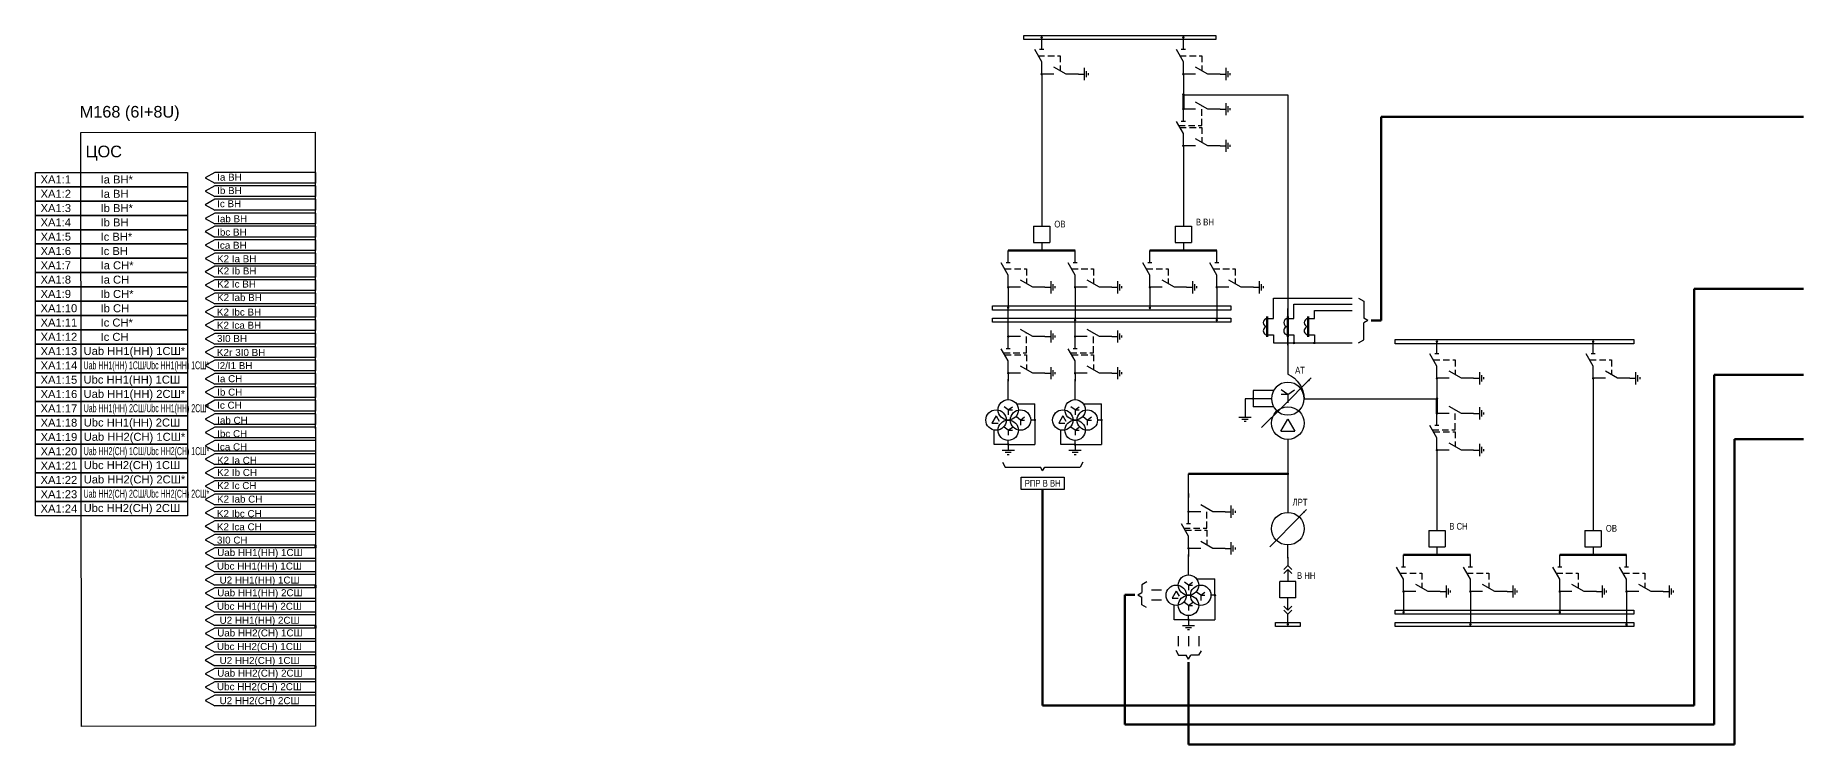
# Model space of a CAD drawing. Header units: millimetres. Extents: x 6 to 13069, y 2 to 2638.
# Drawn here: x 8116 to 8984, y 2190 to 2538 of the extents above; entities that cross this region are included whole.
import ezdxf
from ezdxf.enums import TextEntityAlignment as Align

# ---------------------------------------------------------------- set-up
doc = ezdxf.new("R2010")
doc.units = ezdxf.units.MM
doc.linetypes.add('штриховая2', pattern=[9.525, 6.35, -3.175])
doc.layers.add('Основная', color=7, linetype='Continuous')
doc.styles.add('Narrow', font='ARIALN.TTF')
doc.styles.get("Standard").update_dxf_attribs({"font": 'arial.ttf'})
doc.styles.add('Вывод', font='tahoma.ttf', dxfattribs={"height": 2.5})
doc.styles.add('Компонент', font='ARIALN.TTF', dxfattribs={"height": 3.5})

# ---------------------------------------------------------------- blocks, each defined once
blk = doc.blocks.new('*U73')
at = {"ltscale": 0.25}
for p, q in [((-3.46, -4), (0, 2)), ((0, 2), (3.46, -4)), ((-3.46, -4), (3.46, -4))]:
    blk.add_line(p, q, dxfattribs=at)
blk.add_circle((0, 0), 8, dxfattribs=at)
at = {"layer": 'Основная', "style": 'Компонент'}
blk.add_attdef('ОУ', text='', height=3.5, dxfattribs=at).set_placement((17, 0), align=Align.MIDDLE_CENTER)
blk = doc.blocks.new('*U74')
at = {"ltscale": 0.25}
for p, q in [((0, 0), (-20, 0)), ((14.44, 0), (0, 0))]:
    blk.add_line(p, q, dxfattribs=at)
blk.add_lwpolyline([(-18, 0, 1, 0, 0), (-20, 0, 0, 0, 0)], format="xyseb", dxfattribs=at)
at = {"layer": 'Основная', "style": 'Вывод'}
blk.add_attdef('ОС', text='', height=2.5, dxfattribs=at).set_placement((3, 2), align=Align.MIDDLE_CENTER)
blk = doc.blocks.new('*U71')
at = {"ltscale": 0.25}
for q in [(-3.2, 4.4), (3.2, 4.4), (0, -2), (3.21, 2)]:
    blk.add_line((0, 2), q, dxfattribs=at)
blk.add_circle((0, 0), 8, dxfattribs=at)
blk.add_arc((5.23, -0.15), 13.23, 113.28026, 179.33961, dxfattribs=at)
at = {"layer": 'Основная', "style": 'Компонент'}
blk.add_attdef('ОУ', text='', height=3.5, dxfattribs=at).set_placement((-17, 0), align=Align.MIDDLE_CENTER)
blk = doc.blocks.new('*U72')
at = {"layer": 'Основная'}
for p, q in [((-3, 0), (3, 0)), ((0, 3), (0, 0)), ((-1.5, -1), (1.5, -1)), ((-0.5, -2), (0.5, -2))]:
    blk.add_line(p, q, dxfattribs=at)
blk = doc.blocks.new('*U19')
at = {"layer": 'Основная'}
for p, q in [((0, 0), (-8, 0)), ((-8, -8), (-8, 0)), ((0, -8), (0, 0)), ((0, -8), (-8, -8))]:
    blk.add_line(p, q, dxfattribs=at)
at = {"layer": 'Основная', "style": 'Компонент'}
blk.add_attdef('ОУ', text='', height=3.5, dxfattribs=at).set_placement((-15, -3), align=Align.MIDDLE_CENTER)
blk = doc.blocks.new('*U108')
at = {"color": 0}
blk.add_line((0, 0), (6, 3.43), dxfattribs=at)
blk = doc.blocks.new('*U16')
at = {"layer": 'Основная', "color": 0}
for p, q in [((-3, 0), (-9, 0)), ((9, 0), (3, 0))]:
    blk.add_line(p, q, dxfattribs=at)
at = {"layer": 'Основная', "ltscale": 0.25, "xscale": -1}
blk.add_blockref('*U108', (3, 0), dxfattribs=at)
at = {"layer": 'Основная'}
for tag, height, style, p in [('ОУ', 3.5, 'Компонент', (-25, 0)), ('В1', 2.5, 'Вывод', (-7, -2)), ('В2', 2.5, 'Вывод', (7, -2))]:
    blk.add_attdef(tag, text='', height=height, dxfattribs=dict(at, style=style)).set_placement(p, align=Align.MIDDLE_CENTER)
blk = doc.blocks.new('*U17')
at = {"layer": 'Основная'}
for p, q in [((-3, 0), (0, 0)), ((0, -3), (0, 3)), ((1, -1.5), (1, 1.5)), ((2, -0.5), (2, 0.5))]:
    blk.add_line(p, q, dxfattribs=at)
blk = doc.blocks.new('*U6')
at = {"layer": 'Основная', "color": 0}
blk.add_line((0, -1), (0, 1), dxfattribs=at)
blk = doc.blocks.new('*U15')
at = {"layer": 'Основная', "color": 0}
for p, q in [((0, 3), (0, 9)), ((0, -9), (0, -3))]:
    blk.add_line(p, q, dxfattribs=at)
at = {"ltscale": 0.25, "rotation": 89.99999999999999}
blk.add_blockref('*U6', (0, 3), dxfattribs=at)
at = {"layer": 'Основная', "ltscale": 0.25, "rotation": 89.99999999999999}
blk.add_blockref('*U108', (0, -3), dxfattribs=at)
at = {"layer": 'Основная'}
for tag, height, style, p in [('ОУ', 3.5, 'Компонент', (-12, 0)), ('В1', 2.5, 'Вывод', (2, 7)), ('В2', 2.5, 'Вывод', (2, -7))]:
    blk.add_attdef(tag, text='', height=height, dxfattribs=dict(at, style=style)).set_placement(p, align=Align.MIDDLE_CENTER)
blk = doc.blocks.new('*U60')
at = {"ltscale": 0.25, "const_width": 0.6}
blk.add_lwpolyline([(0, 0.3, 1), (0, -0.3, 1)], format="xyb", close=True, dxfattribs=at)
at = {"layer": 'Основная', "color": 0}
for p, q in [((0, 0), (0, -2)), ((0, -2), (0, -8)), ((0, -8), (0, -10))]:
    blk.add_line(p, q, dxfattribs=at)
blk = doc.blocks.new('*U100')
at = {"ltscale": 0.25, "const_width": 0.6}
blk.add_lwpolyline([(0, 0.3, 1), (0, -0.3, 1)], format="xyb", close=True, dxfattribs=at)
at = {"layer": 'Основная', "color": 0}
for p, q in [((0, 0), (0, -2)), ((0, -2), (0, -14.15)), ((0, -14.15), (0, -16.15))]:
    blk.add_line(p, q, dxfattribs=at)
blk = doc.blocks.new('*U101')
at = {"ltscale": 0.25, "const_width": 0.6}
blk.add_lwpolyline([(0, 0.3, 1), (0, -0.3, 1)], format="xyb", close=True, dxfattribs=at)
at = {"layer": 'Основная', "color": 0}
for p, q in [((0, 0), (0, -2)), ((0, -2), (0, -14.15)), ((0, -14.15), (0, -16.15))]:
    blk.add_line(p, q, dxfattribs=at)
blk = doc.blocks.new('*U24')
at = {"ltscale": 0.25}
for p, q in [((0, 4), (3, 4)), ((0, -4), (3, -4))]:
    blk.add_line(p, q, dxfattribs=at)
for centre, major_axis, start_param, end_param in [((0, -2), (-2, 0), 4.712389, 7.853982), ((0, 2), (0, -2), 3.141593, 6.283185)]:
    blk.add_ellipse(centre, major_axis=major_axis, ratio=1, start_param=start_param, end_param=end_param, dxfattribs=at)
at = {"layer": 'Основная', "color": 0, "lineweight": 50}
blk.add_line((0, -5), (0, 5), dxfattribs=at)
at = {"layer": 'Основная'}
for tag, height, style, p in [('ОУ', 3.5, 'Компонент', (-6, 0)), ('В1', 2.5, 'Вывод', (5, 6)), ('В2', 2.5, 'Вывод', (5, -6))]:
    blk.add_attdef(tag, text='', height=height, dxfattribs=dict(at, style=style)).set_placement(p, align=Align.MIDDLE_CENTER)
blk = doc.blocks.new('*U103')
at = {"ltscale": 0.25, "const_width": 0.6}
blk.add_lwpolyline([(0, -0.3, 1), (0, 0.3, 1)], format="xyb", close=True, dxfattribs=at)
at = {"layer": 'Основная', "color": 0}
for p, q in [((0, 16.59), (0, 18.59)), ((0, 2), (0, 16.59)), ((0, 0), (0, 2))]:
    blk.add_line(p, q, dxfattribs=at)
blk = doc.blocks.new('*U34')
at = {"ltscale": 0.25, "const_width": 0.6}
blk.add_lwpolyline([(0, 0.3, 1), (0, -0.3, 1)], format="xyb", close=True, dxfattribs=at)
at = {"layer": 'Основная', "color": 0}
for p, q in [((0, 0), (0, -2)), ((0, -2), (0, -2)), ((0, -2), (0, -4))]:
    blk.add_line(p, q, dxfattribs=at)
blk = doc.blocks.new('*U32')
at = {"ltscale": 0.35}
for p, q in [((0, 2), (-2, -1.5)), ((0, 2), (1.5, -0.5)), ((-2, -1.5), (1, -1.5))]:
    blk.add_line(p, q, dxfattribs=at)
blk.add_circle((0, 0), 5, dxfattribs=at)
at = {"ltscale": 0.35, "style": 'Компонент'}
blk.add_attdef('ОУ', text='', height=3.5, dxfattribs=at).set_placement((-3, 10), align=Align.MIDDLE_CENTER)
blk = doc.blocks.new('*U31')
at = {"ltscale": 0.35}
for q in [(-2, 1.5), (2, 1.5), (2, 0), (0, -2.5)]:
    blk.add_line((0, 0), q, dxfattribs=at)
blk.add_circle((0, 0), 5, dxfattribs=at)
at = {"ltscale": 0.35, "style": 'Компонент'}
blk.add_attdef('ОУ', text='', height=3.5, dxfattribs=at).set_placement((0, 8), align=Align.MIDDLE_CENTER)
blk = doc.blocks.new('*U33')
at = {"ltscale": 0.35}
for q in [(-2, 1.5), (2, 1.5), (2, 0), (0, -2.5)]:
    blk.add_line((0, 0), q, dxfattribs=at)
blk.add_circle((0, 0), 5, dxfattribs=at)
at = {"ltscale": 0.35, "style": 'Компонент'}
blk.add_attdef('ОУ', text='', height=3.5, dxfattribs=at).set_placement((-9, 8), align=Align.MIDDLE_CENTER)
blk = doc.blocks.new('*U38')
at = {"ltscale": 0.25, "const_width": 0.6}
blk.add_lwpolyline([(0.3, 0, 1), (-0.3, 0, 1)], format="xyb", close=True, dxfattribs=at)
at = {"layer": 'Основная', "color": 0}
for p, q in [((-5, 0), (-7, 0)), ((-2, 0), (-5, 0)), ((0, 0), (-2, 0))]:
    blk.add_line(p, q, dxfattribs=at)
blk = doc.blocks.new('*U36')
at = {"layer": 'Основная'}
for p, q in [((3, 0), (-3, 0)), ((0, 3), (0, 0)), ((1.5, -1), (-1.5, -1)), ((0.5, -2), (-0.5, -2))]:
    blk.add_line(p, q, dxfattribs=at)
blk = doc.blocks.new('*U37')
at = {"ltscale": 0.25, "const_width": 0.6}
blk.add_lwpolyline([(0, -0.3, 1), (0, 0.3, 1)], format="xyb", close=True, dxfattribs=at)
at = {"layer": 'Основная', "color": 0}
for p, q in [((0, 6), (0, 8)), ((0, 2), (0, 6)), ((0, 0), (0, 2))]:
    blk.add_line(p, q, dxfattribs=at)
blk = doc.blocks.new('*U111')
at = {"ltscale": 0.25}
for p, q in [((0, 0), (-20, 0)), ((5.64, 0), (0, 0))]:
    blk.add_line(p, q, dxfattribs=at)
blk.add_lwpolyline([(-18, 0, 1, 0, 0), (-20, 0, 0, 0, 0)], format="xyseb", dxfattribs=at)
at = {"layer": 'Основная', "style": 'Вывод'}
blk.add_attdef('ОС', text='', height=2.5, dxfattribs=at).set_placement((3, 2), align=Align.MIDDLE_CENTER)
blk = doc.blocks.new('*U119')
at = {"layer": 'Основная', "ltscale": 0.25}
for p, q in [((2, 2), (0, 0)), ((0, 0), (2, -2))]:
    blk.add_line(p, q, dxfattribs=at)
blk = doc.blocks.new('*U68')
at = {"color": 0}
for p, q in [((0, 6), (0, 2)), ((0, 0), (0, -6))]:
    blk.add_line(p, q, dxfattribs=at)
at = {"color": 0, "ltscale": 0.25, "xscale": -1, "rotation": 90}
for p in [(0, 2), (0, 0)]:
    blk.add_blockref('*U119', p, dxfattribs=at)
at = {"layer": 'Основная'}
for tag, height, style, p in [('ОУ2', 3.5, 'Компонент', (-5, 6)), ('В2', 2.5, 'Вывод', (3, 6)), ('ОУ1', 3.5, 'Компонент', (-5, -6)), ('В1', 2.5, 'Вывод', (3, -6))]:
    blk.add_attdef(tag, text='', height=height, dxfattribs=dict(at, style=style)).set_placement(p, align=Align.MIDDLE_CENTER)
blk = doc.blocks.new('*U69')
at = {"color": 0}
for p, q in [((0, 0), (0, 6)), ((0, -6), (0, -2))]:
    blk.add_line(p, q, dxfattribs=at)
at = {"color": 0, "ltscale": 0.25, "rotation": 89.99999999999999}
for p in [(0, 0), (0, -2)]:
    blk.add_blockref('*U119', p, dxfattribs=at)
at = {"layer": 'Основная'}
for tag, height, style, p in [('ОУ1', 3.5, 'Компонент', (-5, 6)), ('В1', 2.5, 'Вывод', (3, 6)), ('ОУ2', 3.5, 'Компонент', (-5, -6)), ('В2', 2.5, 'Вывод', (3, -6))]:
    blk.add_attdef(tag, text='', height=height, dxfattribs=dict(at, style=style)).set_placement(p, align=Align.MIDDLE_CENTER)
blk = doc.blocks.new('*U104')
at = {"ltscale": 0.25, "const_width": 0.6}
blk.add_lwpolyline([(0, -0.3, 1), (0, 0.3, 1)], format="xyb", close=True, dxfattribs=at)
at = {"layer": 'Основная', "color": 0}
for p, q in [((0, 12.15), (0, 14.15)), ((0, 2), (0, 12.15)), ((0, 0), (0, 2))]:
    blk.add_line(p, q, dxfattribs=at)
blk = doc.blocks.new('*U35')
at = {"ltscale": 0.25, "const_width": 0.6}
blk.add_lwpolyline([(0, -0.3, 1), (0, 0.3, 1)], format="xyb", close=True, dxfattribs=at)
at = {"layer": 'Основная', "color": 0}
for p, q in [((0, 7), (0, 9)), ((0, 2), (0, 7)), ((0, 0), (0, 2))]:
    blk.add_line(p, q, dxfattribs=at)

msp = doc.modelspace()

# ---------------------------------------------------------------- hatches: boundary and pattern name
h = msp.add_hatch(color=256)
h.dxf.hatch_style = 1
h.paths.add_polyline_path([(8734.22, 2387.14, 1), (8733.02, 2387.14, 1)])
h = msp.add_hatch(color=256)
h.dxf.hatch_style = 1
h.paths.add_polyline_path([(8744.23, 2387.14, 1), (8743.03, 2387.14, 1)])

# ---------------------------------------------------------------- linework, layer by layer
at = {"lineweight": 100}
for p, q in [((8679.34, 2501.93), (8679.34, 2509.13)), ((8776.45, 2498.21), (8983.72, 2498.21)), ((8776.45, 2398.14), (8776.45, 2498.21)), ((8609.82, 2432.48), (8593.43, 2432.48)), ((8626.21, 2432.48), (8609.82, 2432.48)), ((8679.34, 2432.48), (8662.95, 2432.48)), ((8695.72, 2432.48), (8679.34, 2432.48)), ((8930.01, 2413.72), (8983.72, 2413.72)), ((8930.01, 2209.25), (8930.01, 2413.72)), ((8771.45, 2398.14), (8776.45, 2398.14)), ((8939.84, 2199.9), (8939.84, 2371.57)), ((8939.84, 2371.57), (8983.72, 2371.57)), ((8803.79, 2352.6), (8803.79, 2359.81)), ((8949.84, 2339.96), (8983.72, 2339.96)), ((8949.84, 2190.01), (8949.84, 2339.96)), ((8681.86, 2322.91), (8730.62, 2322.91)), ((8610.3, 2315.3), (8610.3, 2209.25)), ((8253.45, 2287.97), (8253.46, 2286.65)), ((8803.79, 2283.16), (8787.4, 2283.16)), ((8820.18, 2283.16), (8803.79, 2283.16)), ((8880.43, 2283.16), (8864.05, 2283.16)), ((8896.82, 2283.16), (8880.43, 2283.16)), ((8253.45, 2268.24), (8253.46, 2266.92)), ((8655.55, 2263.57), (8650.55, 2263.57)), ((8650.55, 2263.57), (8650.55, 2199.9)), ((8253.45, 2248.5), (8253.46, 2247.19)), ((8681.92, 2230.45), (8681.92, 2219.6)), ((8253.45, 2228.77), (8253.46, 2227.46)), ((8681.92, 2219.6), (8681.92, 2190.01)), ((8610.3, 2209.25), (8930.01, 2209.25)), ((8650.55, 2199.9), (8939.84, 2199.9)), ((8681.92, 2190.01), (8949.84, 2190.01))]:
    msp.add_line(p, q, dxfattribs=at)
for p, q in [((8204.15, 2470.81), (8199.37, 2468.18)), ((8199.37, 2468.18), (8204.15, 2465.55)), ((8253.46, 2470.81), (8204.15, 2470.81)), ((8253.46, 2465.55), (8204.15, 2465.55)), ((8253.46, 2470.81), (8253.46, 2465.55)), ((8204.15, 2464.23), (8199.37, 2461.6)), ((8199.37, 2461.6), (8204.15, 2458.97)), ((8204.15, 2457.66), (8199.37, 2455.02)), ((8253.46, 2464.23), (8204.15, 2464.23)), ((8253.46, 2458.97), (8204.15, 2458.97)), ((8253.46, 2457.66), (8204.15, 2457.66)), ((8253.46, 2464.23), (8253.46, 2458.97)), ((8253.46, 2457.66), (8253.46, 2452.39)), ((8199.37, 2455.02), (8204.15, 2452.39)), ((8204.15, 2450.92), (8199.37, 2448.29)), ((8199.37, 2448.29), (8204.15, 2445.66)), ((8253.46, 2452.39), (8204.15, 2452.39)), ((8253.46, 2450.92), (8204.15, 2450.92)), ((8253.46, 2450.92), (8253.46, 2445.66)), ((8204.15, 2444.42), (8199.37, 2441.79)), ((8199.37, 2441.79), (8204.15, 2439.16)), ((8253.46, 2445.66), (8204.15, 2445.66)), ((8253.46, 2444.42), (8204.15, 2444.42)), ((8253.46, 2439.16), (8204.15, 2439.16)), ((8253.46, 2444.42), (8253.46, 2439.16)), ((8204.15, 2437.85), (8199.37, 2435.22)), ((8199.37, 2435.22), (8204.15, 2432.59)), ((8204.15, 2431.27), (8199.37, 2428.64)), ((8253.46, 2437.85), (8204.15, 2437.85)), ((8253.46, 2432.59), (8204.15, 2432.59)), ((8253.46, 2431.27), (8204.15, 2431.27)), ((8253.46, 2437.85), (8253.46, 2432.59)), ((8253.46, 2431.27), (8253.46, 2426.01)), ((8199.37, 2428.64), (8204.15, 2426.01)), ((8204.15, 2424.77), (8199.37, 2422.14)), ((8199.37, 2422.14), (8204.15, 2419.51)), ((8253.46, 2426.01), (8204.15, 2426.01)), ((8253.46, 2424.77), (8204.15, 2424.77)), ((8253.46, 2424.77), (8253.46, 2419.51)), ((8204.15, 2418.19), (8199.37, 2415.56)), ((8199.37, 2415.56), (8204.15, 2412.93)), ((8253.46, 2419.51), (8204.15, 2419.51)), ((8253.46, 2418.19), (8204.15, 2418.19)), ((8253.46, 2412.93), (8204.15, 2412.93)), ((8253.46, 2418.19), (8253.46, 2412.93)), ((8204.15, 2411.62), (8199.37, 2408.99)), ((8199.37, 2408.99), (8204.15, 2406.35)), ((8204.15, 2405.04), (8199.37, 2402.41)), ((8253.46, 2411.62), (8204.15, 2411.62)), ((8253.46, 2406.35), (8204.15, 2406.35)), ((8253.46, 2405.04), (8204.15, 2405.04)), ((8253.46, 2411.62), (8253.46, 2406.35)), ((8253.46, 2405.04), (8253.46, 2399.78)), ((8723.54, 2399.12), (8723.54, 2409.12)), ((8723.54, 2409.12), (8762.17, 2409.12)), ((8733.62, 2399.13), (8733.62, 2406.13)), ((8733.62, 2406.13), (8762.17, 2406.13)), ((8767.96, 2407.62), (8767.96, 2399.27)), ((8199.37, 2402.41), (8204.15, 2399.78)), ((8204.15, 2398.46), (8199.37, 2395.83)), ((8199.37, 2395.83), (8204.15, 2393.2)), ((8253.46, 2399.78), (8204.15, 2399.78)), ((8253.46, 2398.46), (8204.15, 2398.46)), ((8253.46, 2398.46), (8253.46, 2393.2)), ((8743.63, 2399.14), (8743.63, 2403.14)), ((8743.63, 2403.14), (8762.17, 2403.14)), ((8769.95, 2398.14), (8767.95, 2396.98)), ((8767.95, 2388.66), (8767.95, 2396.98)), ((8769.95, 2398.14), (8767.96, 2399.27)), ((8204.15, 2391.88), (8199.37, 2389.25)), ((8199.37, 2389.25), (8204.15, 2386.62)), ((8253.46, 2393.2), (8204.15, 2393.2)), ((8253.46, 2391.88), (8204.15, 2391.88)), ((8253.46, 2386.62), (8204.15, 2386.62)), ((8253.46, 2391.88), (8253.46, 2386.62)), ((8723.54, 2391.12), (8723.54, 2387.14)), ((8723.54, 2387.14), (8762.17, 2387.14)), ((8733.62, 2391.13), (8733.62, 2387.14)), ((8743.63, 2391.14), (8743.63, 2387.14)), ((8765.36, 2387.14), (8767.95, 2388.66)), ((8204.15, 2385.31), (8199.37, 2382.68)), ((8199.37, 2382.68), (8204.15, 2380.05)), ((8204.15, 2378.73), (8199.37, 2376.1)), ((8253.46, 2385.31), (8204.15, 2385.31)), ((8253.46, 2380.05), (8204.15, 2380.05)), ((8253.46, 2378.73), (8204.15, 2378.73)), ((8253.46, 2385.31), (8253.46, 2380.05)), ((8253.46, 2378.73), (8253.46, 2373.47)), ((8199.37, 2376.1), (8204.15, 2373.47)), ((8204.15, 2372.15), (8199.37, 2369.52)), ((8199.37, 2369.52), (8204.15, 2366.89)), ((8253.46, 2373.47), (8204.15, 2373.47)), ((8253.46, 2372.15), (8204.15, 2372.15)), ((8253.46, 2372.15), (8253.46, 2366.89)), ((8204.15, 2365.58), (8199.37, 2362.95)), ((8199.37, 2362.95), (8204.15, 2360.31)), ((8253.46, 2366.89), (8204.15, 2366.89)), ((8253.46, 2365.58), (8204.15, 2365.58)), ((8253.46, 2360.31), (8204.15, 2360.31)), ((8253.46, 2365.58), (8253.46, 2360.31)), ((8204.15, 2359), (8199.37, 2356.37)), ((8199.37, 2356.37), (8204.15, 2353.74)), ((8204.15, 2352.42), (8199.37, 2349.79)), ((8253.46, 2359), (8204.15, 2359)), ((8253.46, 2353.74), (8204.15, 2353.74)), ((8253.46, 2352.42), (8204.15, 2352.42)), ((8253.46, 2359), (8253.46, 2353.74)), ((8253.46, 2352.42), (8253.46, 2347.16)), ((8199.37, 2349.79), (8204.15, 2347.16)), ((8204.15, 2345.85), (8199.37, 2343.21)), ((8199.37, 2343.21), (8204.15, 2340.58)), ((8253.46, 2347.16), (8204.15, 2347.16)), ((8253.46, 2345.85), (8204.15, 2345.85)), ((8253.46, 2345.85), (8253.46, 2340.58)), ((8204.15, 2339.27), (8199.37, 2336.64)), ((8199.37, 2336.64), (8204.15, 2334.01)), ((8253.46, 2340.58), (8204.15, 2340.58)), ((8253.46, 2339.27), (8204.15, 2339.27)), ((8253.46, 2339.27), (8253.46, 2334.01)), ((8204.15, 2332.69), (8199.37, 2330.06)), ((8199.37, 2330.06), (8204.15, 2327.43)), ((8204.15, 2326.11), (8199.37, 2323.48)), ((8253.46, 2334.01), (8204.15, 2334.01)), ((8253.46, 2332.69), (8204.15, 2332.69)), ((8253.46, 2327.43), (8204.15, 2327.43)), ((8253.46, 2326.11), (8204.15, 2326.11)), ((8253.46, 2332.69), (8253.46, 2327.43)), ((8253.46, 2326.11), (8253.46, 2320.85)), ((8590.52, 2328.64), (8591.92, 2326.19)), ((8591.92, 2326.19), (8609.2, 2326.2)), ((8610.3, 2324.32), (8609.2, 2326.2)), ((8610.3, 2324.32), (8611.37, 2326.2)), ((8611.37, 2326.2), (8628.68, 2326.2)), ((8630.1, 2328.64), (8628.68, 2326.2)), ((8199.37, 2323.48), (8204.15, 2320.85)), ((8204.15, 2319.54), (8199.37, 2316.91)), ((8199.37, 2316.91), (8204.15, 2314.27)), ((8253.46, 2320.85), (8204.15, 2320.85)), ((8253.46, 2319.54), (8204.15, 2319.54)), ((8253.46, 2319.54), (8253.46, 2314.27)), ((8204.15, 2312.96), (8199.37, 2310.33)), ((8199.37, 2310.33), (8204.15, 2307.7)), ((8253.46, 2314.27), (8204.15, 2314.27)), ((8253.46, 2312.96), (8204.15, 2312.96)), ((8253.46, 2312.96), (8253.46, 2307.7)), ((8204.15, 2306.38), (8199.37, 2303.75)), ((8199.37, 2303.75), (8204.15, 2301.12)), ((8204.15, 2299.81), (8199.37, 2297.17)), ((8253.46, 2307.7), (8204.15, 2307.7)), ((8253.46, 2306.38), (8204.15, 2306.38)), ((8253.46, 2301.12), (8204.15, 2301.12)), ((8253.46, 2299.81), (8204.15, 2299.81)), ((8253.46, 2306.38), (8253.46, 2301.12)), ((8253.46, 2299.81), (8253.46, 2294.54)), ((8199.37, 2297.17), (8204.15, 2294.54)), ((8204.15, 2293.23), (8199.37, 2290.6)), ((8253.46, 2294.54), (8204.15, 2294.54)), ((8253.46, 2293.23), (8204.15, 2293.23)), ((8253.46, 2293.23), (8253.46, 2287.97)), ((8199.37, 2290.6), (8204.15, 2287.97)), ((8204.15, 2286.65), (8199.37, 2284.02)), ((8199.37, 2284.02), (8204.15, 2281.39)), ((8253.46, 2287.97), (8204.15, 2287.97)), ((8253.46, 2286.65), (8204.15, 2286.65)), ((8253.46, 2286.65), (8253.46, 2281.39)), ((8204.15, 2280.07), (8199.37, 2277.44)), ((8199.37, 2277.44), (8204.15, 2274.81)), ((8204.15, 2273.5), (8199.37, 2270.87)), ((8253.46, 2281.39), (8204.15, 2281.39)), ((8253.46, 2280.07), (8204.15, 2280.07)), ((8253.46, 2274.81), (8204.15, 2274.81)), ((8253.46, 2273.5), (8204.15, 2273.5)), ((8253.46, 2280.07), (8253.46, 2274.81)), ((8253.46, 2273.5), (8253.46, 2268.24)), ((8199.37, 2270.87), (8204.15, 2268.24)), ((8204.15, 2266.92), (8199.37, 2264.29)), ((8253.46, 2268.24), (8204.15, 2268.24)), ((8253.46, 2266.92), (8204.15, 2266.92)), ((8253.46, 2266.92), (8253.46, 2261.66)), ((8657.05, 2263.57), (8659.05, 2264.74)), ((8661.48, 2269.87), (8659.05, 2268.45)), ((8659.05, 2268.45), (8659.05, 2264.74)), ((8663.71, 2266.03), (8668.68, 2266.03)), ((8199.37, 2264.29), (8204.15, 2261.66)), ((8204.15, 2260.34), (8199.37, 2257.71)), ((8199.37, 2257.71), (8204.15, 2255.08)), ((8253.46, 2261.66), (8204.15, 2261.66)), ((8253.46, 2260.34), (8204.15, 2260.34)), ((8253.46, 2260.34), (8253.46, 2255.08)), ((8657.05, 2263.57), (8659.05, 2262.42)), ((8659.05, 2258.66), (8659.05, 2262.42)), ((8661.22, 2257.39), (8659.05, 2258.66)), ((8663.71, 2261.04), (8668.68, 2261.04)), ((8204.15, 2253.77), (8199.37, 2251.13)), ((8199.37, 2251.13), (8204.15, 2248.5)), ((8253.46, 2255.08), (8204.15, 2255.08)), ((8253.46, 2253.77), (8204.15, 2253.77)), ((8253.46, 2248.5), (8204.15, 2248.5)), ((8253.46, 2253.77), (8253.46, 2248.5)), ((8204.15, 2247.19), (8199.37, 2244.56)), ((8199.37, 2244.56), (8204.15, 2241.93)), ((8204.15, 2240.61), (8199.37, 2237.98)), ((8253.46, 2247.19), (8204.15, 2247.19)), ((8253.46, 2241.93), (8204.15, 2241.93)), ((8253.46, 2240.61), (8204.15, 2240.61)), ((8253.46, 2247.19), (8253.46, 2241.93)), ((8253.46, 2240.61), (8253.46, 2235.35)), ((8676.86, 2243.3), (8676.86, 2238.32)), ((8681.86, 2243.3), (8681.86, 2238.32)), ((8686.86, 2243.3), (8686.86, 2238.32)), ((8199.37, 2237.98), (8204.15, 2235.35)), ((8204.15, 2234.03), (8199.37, 2231.4)), ((8199.37, 2231.4), (8204.15, 2228.77)), ((8253.46, 2235.35), (8204.15, 2235.35)), ((8253.46, 2234.03), (8204.15, 2234.03)), ((8253.46, 2234.03), (8253.46, 2228.77)), ((8675.62, 2236.38), (8677.04, 2233.95)), ((8677.04, 2233.95), (8680.75, 2233.95)), ((8681.92, 2231.95), (8680.75, 2233.95)), ((8681.92, 2231.95), (8683.07, 2233.95)), ((8686.83, 2233.95), (8683.07, 2233.95)), ((8688.1, 2236.12), (8686.83, 2233.95)), ((8204.15, 2227.46), (8199.37, 2224.83)), ((8199.37, 2224.83), (8204.15, 2222.2)), ((8253.46, 2228.77), (8204.15, 2228.77)), ((8253.46, 2227.46), (8204.15, 2227.46)), ((8253.46, 2222.2), (8204.15, 2222.2)), ((8253.46, 2227.46), (8253.46, 2222.2)), ((8204.15, 2220.88), (8199.37, 2218.25)), ((8199.37, 2218.25), (8204.15, 2215.62)), ((8204.15, 2214.3), (8199.37, 2211.67)), ((8253.46, 2220.88), (8204.15, 2220.88)), ((8253.46, 2215.62), (8204.15, 2215.62)), ((8253.46, 2214.3), (8204.15, 2214.3)), ((8253.46, 2220.88), (8253.46, 2215.62)), ((8253.46, 2214.3), (8253.46, 2209.04)), ((8199.37, 2211.67), (8204.15, 2209.04)), ((8253.46, 2209.04), (8204.15, 2209.04))]:
    msp.add_line(p, q)
at = {"ltscale": 0.25, "const_width": 0.6}
for points in [[(8679.04, 2501.93, 1), (8679.64, 2501.93, 1)], [(8679.04, 2483.93, 1), (8679.64, 2483.93, 1)], [(8803.49, 2352.6, 1), (8804.09, 2352.6, 1)], [(8803.49, 2334.6, 1), (8804.09, 2334.6, 1)]]:
    msp.add_lwpolyline(points, format="xyb", close=True, dxfattribs=at)
for points in [[(8138.42, 2490.47), (8253.36, 2490.55), (8253.56, 2199.05), (8138.61, 2198.97)], [(8116.03, 2470.85), (8190.66, 2470.85), (8190.66, 2463.82), (8116.03, 2463.82)], [(8116.03, 2463.82), (8190.66, 2463.82), (8190.66, 2456.8), (8116.03, 2456.8)], [(8116.03, 2456.8), (8190.66, 2456.8), (8190.66, 2449.78), (8116.03, 2449.78)], [(8116.03, 2449.78), (8190.66, 2449.78), (8190.66, 2442.76), (8116.03, 2442.76)], [(8116.03, 2442.76), (8190.66, 2442.76), (8190.66, 2435.73), (8116.03, 2435.73)], [(8116.03, 2435.73), (8190.66, 2435.73), (8190.66, 2428.71), (8116.03, 2428.71)], [(8116.03, 2428.71), (8190.66, 2428.71), (8190.66, 2421.69), (8116.03, 2421.69)], [(8116.03, 2421.69), (8190.66, 2421.69), (8190.66, 2414.67), (8116.03, 2414.67)], [(8116.03, 2414.67), (8190.66, 2414.67), (8190.66, 2407.64), (8116.03, 2407.64)], [(8116.03, 2407.64), (8190.66, 2407.64), (8190.66, 2400.62), (8116.03, 2400.62)], [(8116.03, 2400.62), (8190.66, 2400.62), (8190.66, 2393.6), (8116.03, 2393.6)], [(8116.03, 2393.6), (8190.66, 2393.6), (8190.66, 2386.57), (8116.03, 2386.57)], [(8116.03, 2386.57), (8190.66, 2386.57), (8190.66, 2379.55), (8116.03, 2379.55)], [(8116.03, 2379.55), (8190.66, 2379.55), (8190.66, 2372.53), (8116.03, 2372.53)], [(8116.03, 2372.53), (8190.66, 2372.53), (8190.66, 2365.51), (8116.03, 2365.51)], [(8116.03, 2365.51), (8190.66, 2365.51), (8190.66, 2358.48), (8116.03, 2358.48)], [(8116.03, 2358.48), (8190.66, 2358.48), (8190.66, 2351.46), (8116.03, 2351.46)], [(8116.03, 2351.46), (8190.66, 2351.46), (8190.66, 2344.44), (8116.03, 2344.44)], [(8116.03, 2344.44), (8190.66, 2344.44), (8190.66, 2337.41), (8116.03, 2337.41)], [(8116.03, 2337.41), (8190.66, 2337.41), (8190.66, 2330.39), (8116.03, 2330.39)], [(8116.03, 2330.39), (8190.66, 2330.39), (8190.66, 2323.37), (8116.03, 2323.37)], [(8116.03, 2323.37), (8190.66, 2323.37), (8190.66, 2316.35), (8116.03, 2316.35)], [(8116.03, 2316.35), (8190.66, 2316.35), (8190.66, 2309.32), (8116.03, 2309.32)], [(8116.03, 2309.32), (8190.66, 2309.32), (8190.66, 2302.3), (8116.03, 2302.3)]]:
    msp.add_lwpolyline(points, close=True)
msp.add_lwpolyline([(8765.36, 2409.12), (8767.96, 2407.62)])
at = {"layer": 'Основная'}
for p, q in [((8609.82, 2536.13), (8609.82, 2537.13)), ((8679.34, 2536.13), (8679.34, 2537.13)), ((8609.82, 2509.13), (8609.82, 2444.48)), ((8679.59, 2508.98), (8730.62, 2508.98)), ((8730.62, 2508.98), (8730.62, 2371.81)), ((8679.34, 2483.93), (8679.34, 2444.48)), ((8609.82, 2436.48), (8609.82, 2432.48)), ((8679.34, 2436.48), (8679.34, 2432.48)), ((8730.62, 2386.13), (8730.62, 2404.13)), ((8803.79, 2386.81), (8803.79, 2387.81)), ((8880.43, 2386.81), (8880.43, 2387.81)), ((8730.62, 2374.81), (8730.62, 2372.81)), ((8880.43, 2359.81), (8880.43, 2295.16)), ((8730.62, 2339.81), (8730.62, 2306.01)), ((8803.79, 2334.6), (8803.79, 2295.16)), ((8681.86, 2313.32), (8681.86, 2311.32)), ((8730.62, 2306.01), (8730.62, 2304.01)), ((8730.62, 2281.51), (8730.62, 2288.01)), ((8803.79, 2287.16), (8803.79, 2283.16)), ((8880.43, 2287.16), (8880.43, 2283.16)), ((8730.62, 2249.01), (8730.62, 2250.01))]:
    msp.add_line(p, q, dxfattribs=at)
for points in [[(8601.06, 2538.13), (8695.34, 2538.13), (8695.34, 2536.13), (8601.06, 2536.13)], [(8585.7, 2405.33), (8702.7, 2405.33), (8702.7, 2403.33), (8585.7, 2403.33)], [(8585.7, 2399.33), (8702.7, 2399.33), (8702.7, 2397.33), (8585.7, 2397.33)], [(8783.36, 2388.81), (8900.36, 2388.81), (8900.36, 2386.81), (8783.36, 2386.81)], [(8599.8, 2321.3), (8620.8, 2321.3), (8620.8, 2315.3), (8599.8, 2315.3)], [(8783.36, 2256.01), (8900.36, 2256.01), (8900.36, 2254.01), (8783.36, 2254.01)], [(8724.62, 2250.01), (8736.62, 2250.01), (8736.62, 2248.01), (8724.62, 2248.01)], [(8783.36, 2250.01), (8900.36, 2250.01), (8900.36, 2248.01), (8783.36, 2248.01)]]:
    msp.add_lwpolyline(points, close=True, dxfattribs=at)
at = {"layer": 'Основная', "ltscale": 0.25, "const_width": 0.6}
for points in [[(8609.52, 2537.13, 1), (8610.12, 2537.13, 1)], [(8679.04, 2537.13, 1), (8679.64, 2537.13, 1)], [(8679.64, 2509.13, 1), (8679.04, 2509.13, 1)], [(8610.12, 2432.48, 1), (8609.52, 2432.48, 1)], [(8679.64, 2432.48, 1), (8679.04, 2432.48, 1)], [(8593.13, 2404.48, 1), (8593.73, 2404.48, 1)], [(8593.13, 2404.48, 1), (8593.73, 2404.48, 1)], [(8662.65, 2404.33, 1), (8663.25, 2404.33, 1)], [(8625.91, 2398.33, 1), (8626.51, 2398.33, 1)], [(8625.91, 2398.33, 1), (8626.51, 2398.33, 1)], [(8625.91, 2398.33, 1), (8626.51, 2398.33, 1)], [(8625.91, 2398.33, 1), (8626.51, 2398.33, 1)], [(8695.42, 2398.33, 1), (8696.02, 2398.33, 1)], [(8803.49, 2387.81, 1), (8804.09, 2387.81, 1)], [(8880.13, 2387.81, 1), (8880.73, 2387.81, 1)], [(8713.32, 2359.81, 1), (8713.92, 2359.81, 1)], [(8804.09, 2359.81, 1), (8803.49, 2359.81, 1)], [(8730.32, 2322.91, 1), (8730.92, 2322.91, 1)], [(8804.09, 2283.16, 1), (8803.49, 2283.16, 1)], [(8880.73, 2283.16, 1), (8880.13, 2283.16, 1)], [(8730.32, 2249.01, 1), (8730.92, 2249.01, 1)], [(8787.1, 2255.01, 1), (8787.7, 2255.01, 1)], [(8819.88, 2249.01, 1), (8820.48, 2249.01, 1)], [(8863.75, 2255.01, 1), (8864.35, 2255.01, 1)], [(8863.75, 2255.01, 1), (8864.35, 2255.01, 1)], [(8896.52, 2249.01, 1), (8897.12, 2249.01, 1)], [(8896.52, 2248.85, 1), (8897.12, 2248.85, 1)], [(8896.52, 2248.85, 1), (8897.12, 2248.85, 1)]]:
    msp.add_lwpolyline(points, format="xyb", close=True, dxfattribs=at)
at = {"layer": 'Основная', "linetype": 'штриховая2', "ltscale": 0.5}
for points in [[(8608.1, 2528.13), (8618.82, 2528.13), (8618.82, 2520.85)], [(8677.62, 2528.13), (8688.34, 2528.13), (8688.34, 2520.85)], [(8677.05, 2493.93), (8688.34, 2493.93), (8688.34, 2503.64)], [(8677.62, 2492.93), (8688.34, 2492.93), (8688.34, 2485.64)], [(8591.71, 2423.48), (8602.43, 2423.48), (8602.43, 2416.2)], [(8624.49, 2423.48), (8635.21, 2423.48), (8635.21, 2416.2)], [(8661.23, 2423.48), (8671.95, 2423.48), (8671.95, 2416.2)], [(8694.01, 2423.48), (8704.72, 2423.48), (8704.72, 2416.2)], [(8591.14, 2382.33), (8602.43, 2382.33), (8602.43, 2392.04)], [(8623.92, 2382.33), (8635.21, 2382.33), (8635.21, 2392.04)], [(8591.71, 2381.33), (8602.43, 2381.33), (8602.43, 2374.04)], [(8624.49, 2381.33), (8635.21, 2381.33), (8635.21, 2374.04)], [(8802.08, 2378.81), (8812.79, 2378.81), (8812.79, 2371.53)], [(8878.72, 2378.81), (8889.43, 2378.81), (8889.43, 2371.53)], [(8801.5, 2344.6), (8812.79, 2344.6), (8812.79, 2354.32)], [(8802.08, 2343.6), (8812.79, 2343.6), (8812.79, 2336.32)], [(8679.57, 2296.32), (8690.86, 2296.32), (8690.86, 2306.04)], [(8680.14, 2295.32), (8690.86, 2295.32), (8690.86, 2288.04)], [(8785.69, 2274.16), (8796.4, 2274.16), (8796.4, 2266.88)], [(8818.46, 2274.16), (8829.18, 2274.16), (8829.18, 2266.88)], [(8862.33, 2274.16), (8873.05, 2274.16), (8873.05, 2266.88)], [(8895.11, 2274.16), (8905.82, 2274.16), (8905.82, 2266.88)]]:
    msp.add_lwpolyline(points, dxfattribs=at)
at = {"layer": 'Основная'}
for points in [[(8593.43, 2359.33), (8593.43, 2369.33)], [(8626.21, 2359.33), (8626.21, 2369.33)], [(8723.62, 2363.81), (8713.62, 2363.81)], [(8713.62, 2363.81), (8713.62, 2355.81)], [(8597.43, 2357.33), (8606.43, 2357.33)], [(8630.21, 2357.33), (8639.21, 2357.33)], [(8713.62, 2359.81), (8709.62, 2359.81)], [(8709.62, 2359.81), (8709.62, 2353.81)], [(8722.62, 2359.81), (8712.62, 2359.81)], [(8723.62, 2355.81), (8713.62, 2355.81)], [(8738.62, 2359.81), (8803.79, 2359.81)], [(8606.43, 2349.33), (8604.43, 2349.33)], [(8606.43, 2349.33), (8606.43, 2337.33)], [(8639.21, 2349.33), (8637.21, 2349.33)], [(8639.21, 2349.33), (8639.21, 2337.33)], [(8593.43, 2337.33), (8593.43, 2339.33)], [(8593.43, 2337.33), (8606.43, 2337.33)], [(8626.21, 2337.33), (8626.21, 2339.33)], [(8626.21, 2337.33), (8639.21, 2337.33)], [(8730.62, 2339.81), (8730.62, 2331.81)], [(8730.62, 2306.01), (8730.62, 2304.01)], [(8681.86, 2273.32), (8681.86, 2283.32)], [(8685.86, 2271.32), (8694.86, 2271.32)], [(8694.86, 2263.32), (8692.86, 2263.32)], [(8694.86, 2263.32), (8694.86, 2251.32)], [(8681.86, 2251.32), (8681.86, 2253.32)], [(8681.86, 2251.32), (8694.86, 2251.32)]]:
    msp.add_lwpolyline(points, dxfattribs=at)
at = {"layer": 'Основная', "ltscale": 100}
for points in [[(8586.43, 2337.33), (8586.43, 2344.33)], [(8619.21, 2337.33), (8619.21, 2344.33)], [(8674.86, 2251.32), (8674.86, 2258.32)]]:
    msp.add_lwpolyline(points, dxfattribs=at)
at = {"layer": 'Основная', "ltscale": 0.25}
msp.add_circle((8730.62, 2296.01), 8, dxfattribs=at)

# ---------------------------------------------------------------- block references
for name, p in [('*U15', (8609.82, 2528.13)), ('*U15', (8679.34, 2528.13)), ('*U60', (8609.82, 2519.13)), ('*U16', (8618.82, 2519.13)), ('*U17', (8630.82, 2519.13)), ('*U60', (8679.34, 2519.13)), ('*U16', (8688.34, 2519.13)), ('*U17', (8700.34, 2519.13)), ('*U15', (8679.34, 2492.93)), ('*U16', (8688.34, 2501.93)), ('*U17', (8700.34, 2501.93)), ('*U16', (8688.34, 2483.93)), ('*U17', (8700.34, 2483.93)), ('*U15', (8593.43, 2423.48)), ('*U15', (8626.21, 2423.48)), ('*U15', (8662.95, 2423.48)), ('*U15', (8695.72, 2423.48)), ('*U60', (8593.43, 2414.48)), ('*U16', (8602.43, 2414.48)), ('*U17', (8614.43, 2414.48)), ('*U100', (8626.21, 2414.48)), ('*U16', (8635.21, 2414.48)), ('*U17', (8647.21, 2414.48)), ('*U60', (8662.95, 2414.48)), ('*U16', (8671.95, 2414.48)), ('*U17', (8683.95, 2414.48)), ('*U101', (8695.72, 2414.48)), ('*U16', (8704.72, 2414.48)), ('*U17', (8716.72, 2414.48)), ('*U104', (8593.43, 2390.33)), ('*U35', (8626.21, 2390.33)), ('*U24', (8720.54, 2395.12)), ('*U24', (8730.62, 2395.13)), ('*U24', (8740.63, 2395.14)), ('*U15', (8593.43, 2381.33)), ('*U16', (8602.43, 2390.33)), ('*U17', (8614.43, 2390.33)), ('*U15', (8626.21, 2381.33)), ('*U16', (8635.21, 2390.33)), ('*U17', (8647.21, 2390.33)), ('*U15', (8803.79, 2378.81)), ('*U15', (8880.43, 2378.81)), ('*U34', (8593.43, 2372.33)), ('*U16', (8602.43, 2372.33)), ('*U17', (8614.43, 2372.33)), ('*U34', (8626.21, 2372.33)), ('*U16', (8635.21, 2372.33)), ('*U17', (8647.21, 2372.33)), ('*U60', (8803.79, 2369.81)), ('*U16', (8812.79, 2369.81)), ('*U17', (8824.79, 2369.81)), ('*U60', (8880.43, 2369.81)), ('*U16', (8889.43, 2369.81)), ('*U17', (8901.43, 2369.81)), ('*U37', (8606.43, 2349.33)), ('*U37', (8639.21, 2349.33)), ('*U72', (8709.62, 2350.81)), ('*U15', (8803.79, 2343.6)), ('*U16', (8812.79, 2352.6)), ('*U17', (8824.79, 2352.6)), ('*U38', (8593.43, 2337.33)), ('*U36', (8593.43, 2334.33)), ('*U38', (8626.21, 2337.33)), ('*U36', (8626.21, 2334.33)), ('*U16', (8812.79, 2334.6)), ('*U17', (8824.79, 2334.6)), ('*U103', (8681.86, 2304.32)), ('*U15', (8681.86, 2295.32)), ('*U16', (8690.86, 2304.32)), ('*U17', (8702.86, 2304.32)), ('*U34', (8681.86, 2286.32)), ('*U16', (8690.86, 2286.32)), ('*U17', (8702.86, 2286.32)), ('*U15', (8787.4, 2274.16)), ('*U15', (8820.18, 2274.16)), ('*U15', (8864.05, 2274.16)), ('*U15', (8896.82, 2274.16)), ('*U68', (8730.62, 2276.01)), ('*U37', (8694.86, 2263.32)), ('*U19', (8734.62, 2270.01)), ('*U60', (8787.4, 2265.16)), ('*U16', (8796.4, 2265.16)), ('*U17', (8808.4, 2265.16)), ('*U101', (8820.18, 2265.16)), ('*U16', (8829.18, 2265.16)), ('*U17', (8841.18, 2265.16)), ('*U60', (8864.05, 2265.16)), ('*U16', (8873.05, 2265.16)), ('*U17', (8885.05, 2265.16)), ('*U100', (8896.82, 2265.16)), ('*U16', (8905.82, 2265.16)), ('*U17', (8917.82, 2265.16)), ('*U69', (8730.62, 2256.01)), ('*U38', (8681.86, 2251.32)), ('*U36', (8681.86, 2248.32))]:
    msp.add_blockref(name, p, dxfattribs=at)
for name, p, rotation in [('*U19', (8605.82, 2436.48), 180), ('*U19', (8675.34, 2436.48), 180), ('*U74', (8727.98, 2355.86), 224.9999999999999), ('*U111', (8725.7, 2291.1), 225.4999775496878), ('*U19', (8799.79, 2287.16), 180), ('*U19', (8876.43, 2287.16), 180)]:
    msp.add_blockref(name, p, dxfattribs=dict(at, rotation=rotation))
at = {"layer": 'Основная', "ltscale": 0.35, "xscale": -1}
msp.add_blockref('*U71', (8730.62, 2359.81), dxfattribs=at)
at = {"layer": 'Основная', "ltscale": 0.35}
for name, p in [('*U32', (8587.43, 2349.33)), ('*U33', (8593.43, 2354.33)), ('*U31', (8599.43, 2349.33)), ('*U32', (8620.21, 2349.33)), ('*U33', (8626.21, 2354.33)), ('*U31', (8632.21, 2349.33)), ('*U73', (8730.62, 2347.81)), ('*U31', (8593.43, 2344.33)), ('*U31', (8626.21, 2344.33)), ('*U32', (8675.86, 2263.32)), ('*U33', (8681.86, 2268.32)), ('*U31', (8687.86, 2263.32)), ('*U31', (8681.86, 2258.32))]:
    msp.add_blockref(name, p, dxfattribs=at)

# ---------------------------------------------------------------- texts
for s, height, p in [('M168 (6I+8U)', 5.7136, (8137.79, 2497.78)), ('ЦОС', 5.714, (8140.65, 2478.28)), ('XA1:1', 3.926, (8118.59, 2465.46)), ('Ia ВН*', 3.926, (8148.03, 2465.43)), ('Ia ВН', 3.45, (8205.24, 2466.82)), ('XA1:2', 3.926, (8118.59, 2458.43)), ('Ia ВН', 3.926, (8148.03, 2458.41)), ('Ib ВН', 3.45, (8205.24, 2460.23)), ('Ic ВН', 3.45, (8205.24, 2453.79)), ('XA1:3', 3.926, (8118.59, 2451.41)), ('XA1:4', 3.926, (8118.59, 2444.39)), ('Ib ВН*', 3.926, (8148.03, 2451.39)), ('Ib ВН', 3.926, (8148.03, 2444.37)), ('Iab ВН', 3.45, (8205.24, 2446.39)), ('XA1:5', 3.926, (8118.59, 2437.37)), ('Ic ВН*', 3.926, (8148.03, 2437.34)), ('Ibc ВН', 3.45, (8205.24, 2439.82)), ('XA1:6', 3.926, (8118.59, 2430.34)), ('Ic ВН', 3.926, (8148.03, 2430.32)), ('K2 Ia ВН', 3.45, (8205.18, 2426.74)), ('Ica ВН', 3.45, (8205.24, 2433.38)), ('XA1:7', 3.926, (8118.59, 2423.32)), ('Ia СН*', 3.926, (8148.03, 2423.3)), ('K2 Ib ВН', 3.45, (8205.24, 2420.79)), ('XA1:8', 3.926, (8118.59, 2416.3)), ('XA1:9', 3.926, (8118.59, 2409.27)), ('Ia CН', 3.926, (8148.03, 2416.27)), ('Ib CН*', 3.926, (8148.03, 2409.25)), ('K2 Ic ВН', 3.45, (8205.24, 2414.35)), ('XA1:10', 3.926, (8118.59, 2402.25)), ('Ib CН', 3.926, (8148.03, 2402.23)), ('K2 Ibc ВН', 3.45, (8205.13, 2400.59)), ('K2 Iab ВН', 3.45, (8205.18, 2407.71)), ('XA1:11', 3.926, (8118.59, 2395.23)), ('Ic CН*', 3.926, (8148.03, 2395.21)), ('K2 Ica ВН', 3.45, (8205.13, 2394.11)), ('XA1:12', 3.926, (8118.59, 2388.21)), ('Ic CН', 3.926, (8148.03, 2388.18)), ('3I0 ВН', 3.45, (8205.13, 2387.61)), ('XA1:13', 3.926, (8118.59, 2381.18)), ('XA1:14', 3.926, (8118.59, 2374.16)), ('Uab НН1(НН) 1СШ*', 3.9259, (8139.69, 2381.25)), ('K2г 3I0 ВН', 3.45, (8205.13, 2380.78)), ('I2/I1 ВН', 3.45, (8205.13, 2374.3)), ('XA1:15', 3.926, (8118.59, 2367.14)), ('Ubc НН1(НН) 1СШ', 3.9259, (8139.69, 2367.21)), ('Ia СН', 3.45, (8205.24, 2367.9)), ('XA1:16', 3.926, (8118.59, 2360.11)), ('Uab НН1(НН) 2СШ*', 3.9259, (8139.69, 2360.19)), ('Ib CН', 3.45, (8205.24, 2361.31)), ('XA1:17', 3.926, (8118.59, 2353.09)), ('Ic CН', 3.45, (8205.24, 2354.87)), ('XA1:18', 3.926, (8118.59, 2346.07)), ('XA1:19', 3.926, (8118.59, 2339.05)), ('Ubc НН1(НН) 2СШ', 3.9259, (8139.75, 2346.15)), ('Uab НН2(СН) 1СШ*', 3.9259, (8139.75, 2339.13)), ('Iab CН', 3.45, (8205.24, 2347.47)), ('Ibc CН', 3.45, (8205.24, 2340.89)), ('XA1:20', 3.926, (8118.59, 2332.02)), ('Ica CН', 3.45, (8205.24, 2334.46)), ('XA1:21', 3.926, (8118.59, 2325)), ('Ubс НН2(СН) 1СШ', 3.9259, (8139.75, 2325.25)), ('K2 Ia CН', 3.45, (8205.18, 2327.82)), ('K2 Ib CН', 3.45, (8205.24, 2321.87)), ('XA1:22', 3.926, (8118.59, 2317.98)), ('Uab НН2(СН) 2СШ*', 3.9259, (8139.75, 2318.22)), ('K2 Ic CН', 3.45, (8205.24, 2315.43)), ('XA1:23', 3.926, (8118.59, 2310.96)), ('Ubc НН2(СН) 2СШ', 3.9259, (8139.72, 2304.18)), ('K2 Iab CН', 3.45, (8205.18, 2308.79)), ('XA1:24', 3.926, (8118.59, 2303.93)), ('K2 Ibc CН', 3.45, (8205.13, 2301.66)), ('3I0 CН', 3.45, (8205.13, 2288.69)), ('K2 Ica CН', 3.45, (8205.13, 2295.19)), ('Uab НН1(НН) 1СШ', 3.4502, (8205.24, 2282.57)), ('Ubc НН1(НН) 1СШ', 3.4502, (8205.18, 2275.93)), ('Uab НН1(НН) 2СШ', 3.4502, (8205.24, 2262.84)), ('U2 НН1(НН) 1СШ', 3.4502, (8206.43, 2269.06)), ('Ubc НН1(НН) 2СШ', 3.4502, (8205.18, 2256.2)), ('U2 НН1(НН) 2СШ', 3.4502, (8206.43, 2249.33)), ('Ubc НН2(CН) 1СШ', 3.4502, (8205.18, 2236.47)), ('Uab НН2(CН) 1СШ', 3.4502, (8205.24, 2243.11)), ('U2 НН2(CН) 1СШ', 3.4502, (8206.43, 2229.6)), ('Uab НН2(CН) 2СШ', 3.4502, (8205.24, 2223.38)), ('Ubc НН2(CН) 2СШ', 3.4502, (8205.18, 2216.74)), ('U2 НН2(CН) 2СШ', 3.4502, (8206.43, 2209.87))]:
    msp.add_text(s, height=height).set_placement(p)
at = {"width": 0.5}
for s, p in [('Uab НН1(НН) 1СШ/Ubc НН1(НН) 1СШ*', (8139.69, 2374.23)), ('Uab НН1(НН) 2СШ/Ubc НН1(НН) 2СШ*', (8139.75, 2353.18)), ('Uab НН2(СН) 1СШ/Ubс НН2(СН) 1СШ*', (8139.75, 2332.11)), ('Uab НН2(СН) 2СШ/Ubc НН2(СН) 2СШ*', (8139.72, 2311.2))]:
    msp.add_text(s, height=3.9259, dxfattribs=at).set_placement(p)
at = {"layer": 'Основная', "char_height": 3.3, "attachment_point": 5, "style": 'Narrow'}
for s, insert, width in [('\\pxi-3,l3,t3;ОВ', (8618.77, 2445.48), 10), ('\\pxi-3,l3,t3;В ВН', (8689.91, 2446.48), 10), ('\\pxi-3,l3,t3;AT', (8736.62, 2373.81), 10), ('\\pxt3;РПР В ВН', (8610.32, 2318.3), 21.0408), ('\\pxi-3,l3,t3;ЛРТ', (8736.62, 2309.01), 10), ('\\pxi-3,l3,t3;В CН', (8814.36, 2297.16), 10), ('\\pxi-3,l3,t3;ОВ', (8889.39, 2296.16), 10), ('\\pxi-3,l3,t3;В НН', (8739.62, 2273.01), 21.8485)]:
    msp.add_mtext(s, dxfattribs=dict(at, insert=insert, width=width))

doc.saveas('drawing.dxf')
